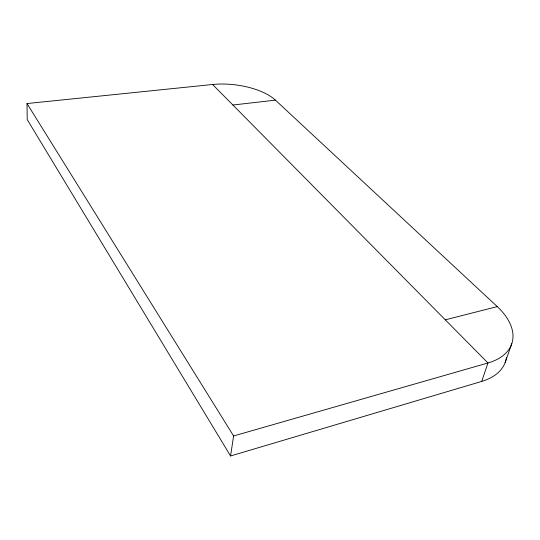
<?xml version="1.0" encoding="UTF-8"?>
<svg xmlns="http://www.w3.org/2000/svg" width="540" height="540" viewBox="0 0 540 540"><rect width="100%" height="100%" fill="white"/><g stroke="black" fill="none" stroke-linecap="round" stroke-linejoin="round"><path stroke-width="0.81" d="M230.566 455.976L233.604 435.962L27 103.545L212.605 84.497A48.681 21.256 7 0 1 275.441 100.15L497.259 306.605A69.37 39.73 17.5 0 1 487.964 362.975L481.714 381.409L230.566 455.976L27.216 119.576L27 103.545M505.177 362.435L511.778 343.71M233.604 435.962L487.964 362.975L212.605 84.497M445.304 319.829L497.259 306.605M232.895 105.017L275.441 100.15M506.088 359.343A68.438 40.291 17.9 0 1 481.714 381.409M506.432 357.44A68.438 40.291 17.9 0 1 506.216 358.715"/></g></svg>
